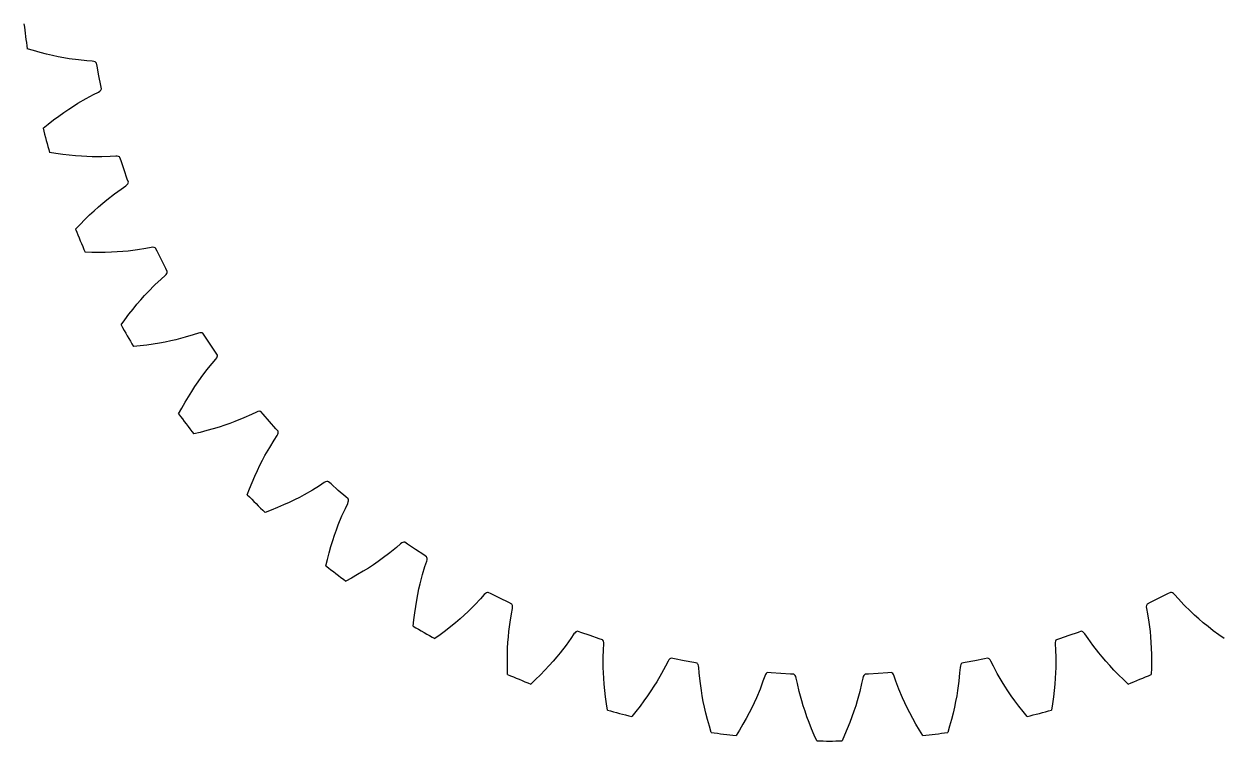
# Model space of a CAD drawing. Extents: x -37 to 73, y -37 to 37.
# Drawn here: x -37.3 to 18.2, y -37.5 to -4.3 of the extents above; entities that cross this region are included whole.
import ezdxf

# ---------------------------------------------------------------- set-up
doc = ezdxf.new("R2010")
doc.units = 0

msp = doc.modelspace()

# ---------------------------------------------------------------- linework, layer by layer
at = {"layer": 'layer1'}
for p, q in [((-36.813, -5.554), (-37.099, -5.469)), ((-36.507, -5.639), (-36.813, -5.554)), ((-36.213, -5.714), (-36.507, -5.639)), ((-35.931, -5.78), (-36.213, -5.714)), ((-35.665, -5.836), (-35.931, -5.78)), ((-35.41, -5.884), (-35.665, -5.836)), ((-35.169, -5.925), (-35.41, -5.884)), ((-34.729, -5.984), (-35.169, -5.925)), ((-34.348, -6.02), (-34.729, -5.984)), ((-34.091, -6.039), (-34.348, -6.02)), ((-34.02, -6.053), (-34.091, -6.039)), ((-33.966, -6.073), (-34.02, -6.053)), ((-33.927, -6.098), (-33.966, -6.073)), ((-33.904, -6.126), (-33.927, -6.098)), ((-33.873, -6.278), (-33.904, -6.126)), ((-33.788, -6.721), (-33.873, -6.278)), ((-33.697, -7.163), (-33.788, -6.721)), ((-33.667, -7.315), (-33.697, -7.163)), ((-34.759, -7.985), (-34.376, -7.762)), ((-34.376, -7.762), (-34.037, -7.583)), ((-34.037, -7.583), (-33.807, -7.467)), ((-33.807, -7.467), (-33.747, -7.426)), ((-33.747, -7.426), (-33.704, -7.387)), ((-33.704, -7.387), (-33.678, -7.35)), ((-33.678, -7.35), (-33.667, -7.315)), ((-35.408, -8.41), (-35.183, -8.256)), ((-35.183, -8.256), (-34.967, -8.115)), ((-34.967, -8.115), (-34.759, -7.985)), ((-36.136, -8.956), (-35.886, -8.76)), ((-35.886, -8.76), (-35.643, -8.579)), ((-35.643, -8.579), (-35.408, -8.41)), ((-36.368, -9.145), (-36.136, -8.956)), ((-35.773, -10.312), (-36.068, -10.264)), ((-35.458, -10.356), (-35.773, -10.312)), ((-35.157, -10.392), (-35.458, -10.356)), ((-34.87, -10.42), (-35.157, -10.392)), ((-34.598, -10.441), (-34.87, -10.42)), ((-34.339, -10.456), (-34.598, -10.441)), ((-34.094, -10.464), (-34.339, -10.456)), ((-33.651, -10.466), (-34.094, -10.464)), ((-33.268, -10.452), (-33.651, -10.466)), ((-33.011, -10.437), (-33.268, -10.452)), ((-32.939, -10.442), (-33.011, -10.437)), ((-32.882, -10.455), (-32.939, -10.442)), ((-32.84, -10.474), (-32.882, -10.455)), ((-32.814, -10.499), (-32.84, -10.474)), ((-32.764, -10.645), (-32.814, -10.499)), ((-32.622, -11.074), (-32.764, -10.645)), ((-32.474, -11.5), (-32.622, -11.074)), ((-32.424, -11.646), (-32.474, -11.5)), ((-32.43, -11.682), (-32.424, -11.646)), ((-33.419, -12.453), (-33.069, -12.182)), ((-33.069, -12.182), (-32.756, -11.96)), ((-32.756, -11.96), (-32.543, -11.815)), ((-32.543, -11.815), (-32.489, -11.768)), ((-32.489, -11.768), (-32.452, -11.723)), ((-32.452, -11.723), (-32.43, -11.682)), ((-33.804, -12.778), (-33.608, -12.609)), ((-33.608, -12.609), (-33.419, -12.453)), ((-34.435, -13.369), (-34.218, -13.158)), ((-34.218, -13.158), (-34.007, -12.96)), ((-34.007, -12.96), (-33.804, -12.778)), ((-34.863, -13.813), (-34.658, -13.596)), ((-34.658, -13.596), (-34.435, -13.369)), ((-34.121, -14.893), (-34.42, -14.884)), ((-33.803, -14.896), (-34.121, -14.893)), ((-33.5, -14.892), (-33.803, -14.896)), ((-33.211, -14.883), (-33.5, -14.892)), ((-32.939, -14.868), (-33.211, -14.883)), ((-32.681, -14.849), (-32.939, -14.868)), ((-32.437, -14.825), (-32.681, -14.849)), ((-31.997, -14.769), (-32.437, -14.825)), ((-31.619, -14.705), (-31.997, -14.769)), ((-31.366, -14.657), (-31.619, -14.705)), ((-31.294, -14.652), (-31.366, -14.657)), ((-31.236, -14.657), (-31.294, -14.652)), ((-31.192, -14.671), (-31.236, -14.657)), ((-31.163, -14.692), (-31.192, -14.671)), ((-31.094, -14.831), (-31.163, -14.692)), ((-30.897, -15.237), (-31.094, -14.831)), ((-30.695, -15.64), (-30.897, -15.237)), ((-30.914, -16.134), (-30.722, -15.962)), ((-30.722, -15.962), (-30.675, -15.908)), ((-30.627, -15.779), (-30.695, -15.64)), ((-30.675, -15.908), (-30.644, -15.859)), ((-30.644, -15.859), (-30.628, -15.816)), ((-30.628, -15.816), (-30.627, -15.779)), ((-31.508, -16.709), (-31.196, -16.394)), ((-31.196, -16.394), (-30.914, -16.134)), ((-32.025, -17.288), (-31.847, -17.081)), ((-31.847, -17.081), (-31.675, -16.888)), ((-31.675, -16.888), (-31.508, -16.709)), ((-32.587, -18.004), (-32.396, -17.75)), ((-32.396, -17.75), (-32.208, -17.512)), ((-32.208, -17.512), (-32.025, -17.288)), ((-32.762, -18.246), (-32.587, -18.004)), ((-29.796, -18.819), (-30.224, -18.932)), ((-29.429, -18.706), (-29.796, -18.819)), ((-29.185, -18.625), (-29.429, -18.706)), ((-29.114, -18.612), (-29.185, -18.625)), ((-29.056, -18.609), (-29.114, -18.612)), ((-29.011, -18.617), (-29.056, -18.609)), ((-28.978, -18.634), (-29.011, -18.617)), ((-28.892, -18.763), (-28.978, -18.634)), ((-28.644, -19.139), (-28.892, -18.763)), ((-31.885, -19.219), (-32.182, -19.25)), ((-31.57, -19.181), (-31.885, -19.219)), ((-31.27, -19.137), (-31.57, -19.181)), ((-30.984, -19.09), (-31.27, -19.137)), ((-30.716, -19.04), (-30.984, -19.09)), ((-30.463, -18.987), (-30.716, -19.04)), ((-30.224, -18.932), (-30.463, -18.987)), ((-28.391, -19.513), (-28.644, -19.139)), ((-28.544, -20.031), (-28.376, -19.836)), ((-28.305, -19.642), (-28.391, -19.513)), ((-28.376, -19.836), (-28.336, -19.776)), ((-28.336, -19.776), (-28.312, -19.723)), ((-28.312, -19.723), (-28.301, -19.678)), ((-28.301, -19.678), (-28.305, -19.642)), ((-29.057, -20.679), (-28.789, -20.326)), ((-28.789, -20.326), (-28.544, -20.031)), ((-29.345, -21.092), (-29.2, -20.878)), ((-29.2, -20.878), (-29.057, -20.679)), ((-29.802, -21.826), (-29.647, -21.566)), ((-29.647, -21.566), (-29.494, -21.32)), ((-29.494, -21.32), (-29.345, -21.092)), ((-30.1, -22.366), (-29.958, -22.103)), ((-29.958, -22.103), (-29.802, -21.826)), ((-27.494, -22.715), (-27.724, -22.801)), ((-27.084, -22.547), (-27.494, -22.715)), ((-26.736, -22.387), (-27.084, -22.547)), ((-26.504, -22.275), (-26.736, -22.387)), ((-26.436, -22.253), (-26.504, -22.275)), ((-26.378, -22.242), (-26.436, -22.253)), ((-26.332, -22.244), (-26.378, -22.242)), ((-26.298, -22.257), (-26.332, -22.244)), ((-26.196, -22.373), (-26.298, -22.257)), ((-25.901, -22.714), (-26.196, -22.373)), ((-25.601, -23.052), (-25.901, -22.714)), ((-29.104, -23.217), (-29.394, -23.286)), ((-28.796, -23.137), (-29.104, -23.217)), ((-28.504, -23.055), (-28.796, -23.137)), ((-28.228, -22.971), (-28.504, -23.055)), ((-27.968, -22.886), (-28.228, -22.971)), ((-27.724, -22.801), (-27.968, -22.886)), ((-25.499, -23.168), (-25.601, -23.052)), ((-25.544, -23.37), (-25.513, -23.305)), ((-25.513, -23.305), (-25.495, -23.249)), ((-25.491, -23.204), (-25.499, -23.168)), ((-25.495, -23.249), (-25.491, -23.204)), ((-25.889, -23.91), (-25.685, -23.585)), ((-25.685, -23.585), (-25.544, -23.37)), ((-26.225, -24.511), (-26.11, -24.294)), ((-26.11, -24.294), (-25.889, -23.91)), ((-26.459, -24.988), (-26.341, -24.742)), ((-26.341, -24.742), (-26.225, -24.511)), ((-26.698, -25.53), (-26.578, -25.251)), ((-26.578, -25.251), (-26.459, -24.988)), ((-23.305, -25.513), (-23.37, -25.544)), ((-23.249, -25.495), (-23.305, -25.513)), ((-23.204, -25.491), (-23.249, -25.495)), ((-23.168, -25.499), (-23.204, -25.491)), ((-23.052, -25.601), (-23.168, -25.499)), ((-26.923, -26.103), (-26.817, -25.824)), ((-26.817, -25.824), (-26.698, -25.53)), ((-23.91, -25.889), (-24.294, -26.11)), ((-23.585, -25.685), (-23.91, -25.889)), ((-23.37, -25.544), (-23.585, -25.685)), ((-22.714, -25.901), (-23.052, -25.601)), ((-22.373, -26.196), (-22.714, -25.901)), ((-25.251, -26.578), (-25.53, -26.698)), ((-24.988, -26.459), (-25.251, -26.578)), ((-24.742, -26.341), (-24.988, -26.459)), ((-24.511, -26.225), (-24.742, -26.341)), ((-24.294, -26.11), (-24.511, -26.225)), ((-22.387, -26.736), (-22.275, -26.504)), ((-22.257, -26.298), (-22.373, -26.196)), ((-22.275, -26.504), (-22.253, -26.436)), ((-22.244, -26.332), (-22.257, -26.298)), ((-22.253, -26.436), (-22.242, -26.378)), ((-22.242, -26.378), (-22.244, -26.332)), ((-25.824, -26.817), (-26.103, -26.923)), ((-25.53, -26.698), (-25.824, -26.817)), ((-22.715, -27.494), (-22.547, -27.084)), ((-22.547, -27.084), (-22.387, -26.736)), ((-22.886, -27.968), (-22.801, -27.724)), ((-22.801, -27.724), (-22.715, -27.494)), ((-23.055, -28.504), (-22.971, -28.228)), ((-22.971, -28.228), (-22.886, -27.968)), ((-19.678, -28.301), (-19.723, -28.312)), ((-19.642, -28.305), (-19.678, -28.301)), ((-23.217, -29.104), (-23.137, -28.796)), ((-23.137, -28.796), (-23.055, -28.504)), ((-20.326, -28.789), (-20.679, -29.057)), ((-20.031, -28.544), (-20.326, -28.789)), ((-19.836, -28.376), (-20.031, -28.544)), ((-19.776, -28.336), (-19.836, -28.376)), ((-19.723, -28.312), (-19.776, -28.336)), ((-19.513, -28.391), (-19.642, -28.305)), ((-19.139, -28.644), (-19.513, -28.391)), ((-18.763, -28.892), (-19.139, -28.644)), ((-23.286, -29.394), (-23.217, -29.104)), ((-21.092, -29.345), (-21.32, -29.494)), ((-20.878, -29.2), (-21.092, -29.345)), ((-20.679, -29.057), (-20.878, -29.2)), ((-18.634, -28.978), (-18.763, -28.892)), ((-18.706, -29.429), (-18.625, -29.185)), ((-18.617, -29.011), (-18.634, -28.978)), ((-18.625, -29.185), (-18.612, -29.114)), ((-18.609, -29.056), (-18.617, -29.011)), ((-18.612, -29.114), (-18.609, -29.056)), ((-22.103, -29.958), (-22.366, -30.1)), ((-21.826, -29.802), (-22.103, -29.958)), ((-21.566, -29.647), (-21.826, -29.802)), ((-21.32, -29.494), (-21.566, -29.647)), ((-18.932, -30.224), (-18.819, -29.796)), ((-18.819, -29.796), (-18.706, -29.429)), ((-19.04, -30.716), (-18.987, -30.463)), ((-18.987, -30.463), (-18.932, -30.224)), ((-19.137, -31.27), (-19.09, -30.984)), ((-19.09, -30.984), (-19.04, -30.716)), ((-16.134, -30.914), (-16.394, -31.196)), ((-15.962, -30.722), (-16.134, -30.914)), ((-15.908, -30.675), (-15.962, -30.722)), ((-15.859, -30.644), (-15.908, -30.675)), ((-15.816, -30.628), (-15.859, -30.644)), ((-15.779, -30.627), (-15.816, -30.628)), ((-15.64, -30.695), (-15.779, -30.627)), ((-15.237, -30.897), (-15.64, -30.695)), ((-14.831, -31.094), (-15.237, -30.897)), ((15.237, -30.897), (14.831, -31.094)), ((15.64, -30.695), (15.237, -30.897)), ((15.779, -30.627), (15.64, -30.695)), ((15.816, -30.628), (15.779, -30.627)), ((15.859, -30.644), (15.816, -30.628)), ((15.908, -30.675), (15.859, -30.644)), ((15.962, -30.722), (15.908, -30.675)), ((16.134, -30.914), (15.962, -30.722)), ((16.394, -31.196), (16.134, -30.914)), ((-19.219, -31.885), (-19.181, -31.57)), ((-19.181, -31.57), (-19.137, -31.27)), ((-16.709, -31.508), (-16.888, -31.675)), ((-16.394, -31.196), (-16.709, -31.508)), ((-14.692, -31.163), (-14.831, -31.094)), ((-14.769, -31.997), (-14.705, -31.619)), ((-14.705, -31.619), (-14.657, -31.366)), ((-14.671, -31.192), (-14.692, -31.163)), ((-14.657, -31.236), (-14.671, -31.192)), ((-14.652, -31.294), (-14.657, -31.236)), ((-14.657, -31.366), (-14.652, -31.294)), ((14.657, -31.236), (14.652, -31.294)), ((14.652, -31.294), (14.657, -31.366)), ((14.671, -31.192), (14.657, -31.236)), ((14.657, -31.366), (14.705, -31.619)), ((14.692, -31.163), (14.671, -31.192)), ((14.831, -31.094), (14.692, -31.163)), ((14.705, -31.619), (14.769, -31.997)), ((16.709, -31.508), (16.394, -31.196)), ((16.888, -31.675), (16.709, -31.508)), ((-19.25, -32.182), (-19.219, -31.885)), ((-17.288, -32.025), (-17.512, -32.208)), ((-17.081, -31.847), (-17.288, -32.025)), ((-16.888, -31.675), (-17.081, -31.847)), ((-14.825, -32.437), (-14.769, -31.997)), ((14.769, -31.997), (14.825, -32.437)), ((17.081, -31.847), (16.888, -31.675)), ((17.288, -32.025), (17.081, -31.847)), ((17.512, -32.208), (17.288, -32.025)), ((-18.004, -32.587), (-18.246, -32.762)), ((-17.75, -32.396), (-18.004, -32.587)), ((-17.512, -32.208), (-17.75, -32.396)), ((-14.868, -32.939), (-14.849, -32.681)), ((-14.849, -32.681), (-14.825, -32.437)), ((-11.815, -32.543), (-11.96, -32.756)), ((-11.768, -32.489), (-11.815, -32.543)), ((-11.723, -32.452), (-11.768, -32.489)), ((-11.682, -32.43), (-11.723, -32.452)), ((-11.646, -32.424), (-11.682, -32.43)), ((-11.5, -32.474), (-11.646, -32.424)), ((-11.074, -32.622), (-11.5, -32.474)), ((-10.645, -32.764), (-11.074, -32.622)), ((11.074, -32.622), (10.645, -32.764)), ((11.5, -32.474), (11.074, -32.622)), ((11.646, -32.424), (11.5, -32.474)), ((11.682, -32.43), (11.646, -32.424)), ((11.723, -32.452), (11.682, -32.43)), ((11.768, -32.489), (11.723, -32.452)), ((11.815, -32.543), (11.768, -32.489)), ((11.96, -32.756), (11.815, -32.543)), ((14.825, -32.437), (14.849, -32.681)), ((14.849, -32.681), (14.868, -32.939)), ((17.75, -32.396), (17.512, -32.208)), ((18.004, -32.587), (17.75, -32.396)), ((18.246, -32.762), (18.004, -32.587)), ((-14.892, -33.5), (-14.883, -33.211)), ((-14.883, -33.211), (-14.868, -32.939)), ((-12.182, -33.069), (-12.453, -33.419)), ((-11.96, -32.756), (-12.182, -33.069)), ((-10.499, -32.814), (-10.645, -32.764)), ((-10.474, -32.84), (-10.499, -32.814)), ((-10.455, -32.882), (-10.474, -32.84)), ((-10.466, -33.651), (-10.452, -33.268)), ((-10.442, -32.939), (-10.455, -32.882)), ((-10.452, -33.268), (-10.437, -33.011)), ((-10.437, -33.011), (-10.442, -32.939)), ((10.442, -32.939), (10.437, -33.011)), ((10.437, -33.011), (10.452, -33.268)), ((10.455, -32.882), (10.442, -32.939)), ((10.452, -33.268), (10.466, -33.651)), ((10.474, -32.84), (10.455, -32.882)), ((10.499, -32.814), (10.474, -32.84)), ((10.645, -32.764), (10.499, -32.814)), ((12.182, -33.069), (11.96, -32.756)), ((12.453, -33.419), (12.182, -33.069)), ((14.868, -32.939), (14.883, -33.211)), ((14.883, -33.211), (14.892, -33.5)), ((-14.896, -33.803), (-14.892, -33.5)), ((-14.893, -34.121), (-14.896, -33.803)), ((-12.778, -33.804), (-12.96, -34.007)), ((-12.609, -33.608), (-12.778, -33.804)), ((-12.453, -33.419), (-12.609, -33.608)), ((-10.464, -34.094), (-10.466, -33.651)), ((-7.467, -33.807), (-7.583, -34.037)), ((-7.426, -33.747), (-7.467, -33.807)), ((-7.387, -33.704), (-7.426, -33.747)), ((-7.35, -33.678), (-7.387, -33.704)), ((-7.315, -33.667), (-7.35, -33.678)), ((-7.163, -33.697), (-7.315, -33.667)), ((-6.721, -33.788), (-7.163, -33.697)), ((-6.278, -33.873), (-6.721, -33.788)), ((6.721, -33.788), (6.278, -33.873)), ((7.163, -33.697), (6.721, -33.788)), ((7.315, -33.667), (7.163, -33.697)), ((7.35, -33.678), (7.315, -33.667)), ((7.387, -33.704), (7.35, -33.678)), ((7.426, -33.747), (7.387, -33.704)), ((7.467, -33.807), (7.426, -33.747)), ((7.583, -34.037), (7.467, -33.807)), ((10.466, -33.651), (10.464, -34.094)), ((12.609, -33.608), (12.453, -33.419)), ((12.778, -33.804), (12.609, -33.608)), ((12.96, -34.007), (12.778, -33.804)), ((14.892, -33.5), (14.896, -33.803)), ((14.896, -33.803), (14.893, -34.121)), ((-14.884, -34.42), (-14.893, -34.121)), ((-13.158, -34.218), (-13.369, -34.435)), ((-12.96, -34.007), (-13.158, -34.218)), ((-10.456, -34.339), (-10.464, -34.094)), ((-10.441, -34.598), (-10.456, -34.339)), ((-7.762, -34.376), (-7.985, -34.759)), ((-7.583, -34.037), (-7.762, -34.376)), ((-6.126, -33.904), (-6.278, -33.873)), ((-6.098, -33.927), (-6.126, -33.904)), ((-6.073, -33.966), (-6.098, -33.927)), ((-6.053, -34.02), (-6.073, -33.966)), ((-6.039, -34.091), (-6.053, -34.02)), ((-6.02, -34.348), (-6.039, -34.091)), ((-5.984, -34.729), (-6.02, -34.348)), ((-2.925, -34.38), (-2.958, -34.428)), ((-2.891, -34.349), (-2.925, -34.38)), ((-2.857, -34.334), (-2.891, -34.349)), ((-2.703, -34.344), (-2.857, -34.334)), ((-2.253, -34.376), (-2.703, -34.344)), ((-1.803, -34.403), (-2.253, -34.376)), ((-1.648, -34.413), (-1.803, -34.403)), ((1.803, -34.403), (1.648, -34.413)), ((2.253, -34.376), (1.803, -34.403)), ((2.703, -34.344), (2.253, -34.376)), ((2.857, -34.334), (2.703, -34.344)), ((2.891, -34.349), (2.857, -34.334)), ((2.925, -34.38), (2.891, -34.349)), ((2.958, -34.428), (2.925, -34.38)), ((6.02, -34.348), (5.984, -34.729)), ((6.039, -34.091), (6.02, -34.348)), ((6.053, -34.02), (6.039, -34.091)), ((6.073, -33.966), (6.053, -34.02)), ((6.098, -33.927), (6.073, -33.966)), ((6.126, -33.904), (6.098, -33.927)), ((6.278, -33.873), (6.126, -33.904)), ((7.762, -34.376), (7.583, -34.037)), ((7.985, -34.759), (7.762, -34.376)), ((10.456, -34.339), (10.441, -34.598)), ((10.464, -34.094), (10.456, -34.339)), ((13.158, -34.218), (12.96, -34.007)), ((13.369, -34.435), (13.158, -34.218)), ((14.893, -34.121), (14.884, -34.42)), ((-13.596, -34.658), (-13.813, -34.863)), ((-13.369, -34.435), (-13.596, -34.658)), ((-10.42, -34.87), (-10.441, -34.598)), ((-10.392, -35.157), (-10.42, -34.87)), ((-7.985, -34.759), (-8.115, -34.967)), ((-5.925, -35.169), (-5.984, -34.729)), ((-3.075, -34.735), (-3.208, -35.095)), ((-2.99, -34.492), (-3.075, -34.735)), ((-2.958, -34.428), (-2.99, -34.492)), ((-1.617, -34.432), (-1.648, -34.413)), ((-1.588, -34.468), (-1.617, -34.432)), ((-1.561, -34.519), (-1.588, -34.468)), ((-1.538, -34.587), (-1.561, -34.519)), ((-1.485, -34.84), (-1.538, -34.587)), ((-1.4, -35.213), (-1.485, -34.84)), ((1.485, -34.84), (1.4, -35.213)), ((1.538, -34.587), (1.485, -34.84)), ((1.561, -34.519), (1.538, -34.587)), ((1.588, -34.468), (1.561, -34.519)), ((1.617, -34.432), (1.588, -34.468)), ((1.648, -34.413), (1.617, -34.432)), ((2.99, -34.492), (2.958, -34.428)), ((3.075, -34.735), (2.99, -34.492)), ((3.208, -35.095), (3.075, -34.735)), ((5.984, -34.729), (5.925, -35.169)), ((8.115, -34.967), (7.985, -34.759)), ((10.42, -34.87), (10.392, -35.157)), ((10.441, -34.598), (10.42, -34.87)), ((13.596, -34.658), (13.369, -34.435)), ((13.813, -34.863), (13.596, -34.658)), ((-10.356, -35.458), (-10.392, -35.157)), ((-10.312, -35.773), (-10.356, -35.458)), ((-8.41, -35.408), (-8.579, -35.643)), ((-8.256, -35.183), (-8.41, -35.408)), ((-8.115, -34.967), (-8.256, -35.183)), ((-5.884, -35.41), (-5.925, -35.169)), ((-5.836, -35.665), (-5.884, -35.41)), ((-3.379, -35.504), (-3.481, -35.727)), ((-3.208, -35.095), (-3.379, -35.504)), ((-1.284, -35.641), (-1.4, -35.213)), ((1.4, -35.213), (1.284, -35.641)), ((3.379, -35.504), (3.208, -35.095)), ((3.481, -35.727), (3.379, -35.504)), ((5.884, -35.41), (5.836, -35.665)), ((5.925, -35.169), (5.884, -35.41)), ((8.256, -35.183), (8.115, -34.967)), ((8.41, -35.408), (8.256, -35.183)), ((8.579, -35.643), (8.41, -35.408)), ((10.356, -35.458), (10.312, -35.773)), ((10.392, -35.157), (10.356, -35.458)), ((-10.264, -36.068), (-10.312, -35.773)), ((-8.76, -35.886), (-8.956, -36.136)), ((-8.579, -35.643), (-8.76, -35.886)), ((-5.78, -35.931), (-5.836, -35.665)), ((-5.714, -36.213), (-5.78, -35.931)), ((-3.593, -35.96), (-3.717, -36.203)), ((-3.481, -35.727), (-3.593, -35.96)), ((-1.212, -35.875), (-1.284, -35.641)), ((-1.131, -36.121), (-1.212, -35.875)), ((1.212, -35.875), (1.131, -36.121)), ((1.284, -35.641), (1.212, -35.875)), ((3.593, -35.96), (3.481, -35.727)), ((3.717, -36.203), (3.593, -35.96)), ((5.78, -35.931), (5.714, -36.213)), ((5.836, -35.665), (5.78, -35.931)), ((8.76, -35.886), (8.579, -35.643)), ((8.956, -36.136), (8.76, -35.886)), ((10.312, -35.773), (10.264, -36.068)), ((-8.956, -36.136), (-9.145, -36.368)), ((-5.639, -36.507), (-5.714, -36.213)), ((-5.554, -36.813), (-5.639, -36.507)), ((-3.853, -36.458), (-4.001, -36.722)), ((-3.717, -36.203), (-3.853, -36.458)), ((-1.04, -36.378), (-1.131, -36.121)), ((-0.939, -36.649), (-1.04, -36.378)), ((1.04, -36.378), (0.939, -36.649)), ((1.131, -36.121), (1.04, -36.378)), ((3.853, -36.458), (3.717, -36.203)), ((4.001, -36.722), (3.853, -36.458)), ((5.639, -36.507), (5.554, -36.813)), ((5.714, -36.213), (5.639, -36.507)), ((9.145, -36.368), (8.956, -36.136)), ((-5.469, -37.099), (-5.554, -36.813)), ((-4.163, -36.996), (-4.319, -37.25)), ((-4.001, -36.722), (-4.163, -36.996)), ((-0.826, -36.93), (-0.939, -36.649)), ((-0.702, -37.223), (-0.826, -36.93)), ((0.826, -36.93), (0.702, -37.223)), ((0.939, -36.649), (0.826, -36.93)), ((4.163, -36.996), (4.001, -36.722)), ((4.319, -37.25), (4.163, -36.996)), ((5.554, -36.813), (5.469, -37.099)), ((-0.58, -37.496), (-0.702, -37.223)), ((0.702, -37.223), (0.58, -37.496))]:
    msp.add_line(p, q, dxfattribs=at)
for start, end in [(186.6144, 188.3856), (194.1144, 195.8856), (201.6144, 203.3856), (209.1144, 210.8856), (216.6144, 218.3856), (224.1144, 225.8856), (231.6144, 233.3856), (239.1144, 240.8856), (246.6144, 248.3856), (291.6144, 293.3856), (254.1144, 255.8856), (284.1144, 285.8856), (261.6144, 263.3856), (276.6144, 278.3856), (269.1144, 270.8856)]:
    msp.add_arc((0, 0), 37.5, start, end, dxfattribs=at)
at = {"layer": 'layer3'}
for p, q in [((-36.813, -5.554), (-37.099, -5.469)), ((-36.507, -5.639), (-36.813, -5.554)), ((-36.213, -5.714), (-36.507, -5.639)), ((-35.931, -5.78), (-36.213, -5.714)), ((-35.665, -5.836), (-35.931, -5.78)), ((-35.41, -5.884), (-35.665, -5.836)), ((-35.169, -5.925), (-35.41, -5.884)), ((-34.729, -5.984), (-35.169, -5.925)), ((-34.348, -6.02), (-34.729, -5.984)), ((-34.091, -6.039), (-34.348, -6.02)), ((-34.02, -6.053), (-34.091, -6.039)), ((-33.966, -6.073), (-34.02, -6.053)), ((-33.927, -6.098), (-33.966, -6.073)), ((-33.904, -6.126), (-33.927, -6.098)), ((-33.873, -6.278), (-33.904, -6.126)), ((-33.788, -6.721), (-33.873, -6.278)), ((-33.697, -7.163), (-33.788, -6.721)), ((-33.667, -7.315), (-33.697, -7.163)), ((-34.759, -7.985), (-34.376, -7.762)), ((-34.376, -7.762), (-34.037, -7.583)), ((-34.037, -7.583), (-33.807, -7.467)), ((-33.807, -7.467), (-33.747, -7.426)), ((-33.747, -7.426), (-33.704, -7.387)), ((-33.704, -7.387), (-33.678, -7.35)), ((-33.678, -7.35), (-33.667, -7.315)), ((-35.408, -8.41), (-35.183, -8.256)), ((-35.183, -8.256), (-34.967, -8.115)), ((-34.967, -8.115), (-34.759, -7.985)), ((-36.136, -8.956), (-35.886, -8.76)), ((-35.886, -8.76), (-35.643, -8.579)), ((-35.643, -8.579), (-35.408, -8.41)), ((-36.368, -9.145), (-36.136, -8.956)), ((-35.773, -10.312), (-36.068, -10.264)), ((-35.458, -10.356), (-35.773, -10.312)), ((-35.157, -10.392), (-35.458, -10.356)), ((-34.87, -10.42), (-35.157, -10.392)), ((-34.598, -10.441), (-34.87, -10.42)), ((-34.339, -10.456), (-34.598, -10.441)), ((-34.094, -10.464), (-34.339, -10.456)), ((-33.651, -10.466), (-34.094, -10.464)), ((-33.268, -10.452), (-33.651, -10.466)), ((-33.011, -10.437), (-33.268, -10.452)), ((-32.939, -10.442), (-33.011, -10.437)), ((-32.882, -10.455), (-32.939, -10.442)), ((-32.84, -10.474), (-32.882, -10.455)), ((-32.814, -10.499), (-32.84, -10.474)), ((-32.764, -10.645), (-32.814, -10.499)), ((-32.622, -11.074), (-32.764, -10.645)), ((-32.474, -11.5), (-32.622, -11.074)), ((-32.424, -11.646), (-32.474, -11.5)), ((-32.43, -11.682), (-32.424, -11.646)), ((-33.419, -12.453), (-33.069, -12.182)), ((-33.069, -12.182), (-32.756, -11.96)), ((-32.756, -11.96), (-32.543, -11.815)), ((-32.543, -11.815), (-32.489, -11.768)), ((-32.489, -11.768), (-32.452, -11.723)), ((-32.452, -11.723), (-32.43, -11.682)), ((-33.804, -12.778), (-33.608, -12.609)), ((-33.608, -12.609), (-33.419, -12.453)), ((-34.435, -13.369), (-34.218, -13.158)), ((-34.218, -13.158), (-34.007, -12.96)), ((-34.007, -12.96), (-33.804, -12.778)), ((-34.863, -13.813), (-34.658, -13.596)), ((-34.658, -13.596), (-34.435, -13.369)), ((-34.121, -14.893), (-34.42, -14.884)), ((-33.803, -14.896), (-34.121, -14.893)), ((-33.5, -14.892), (-33.803, -14.896)), ((-33.211, -14.883), (-33.5, -14.892)), ((-32.939, -14.868), (-33.211, -14.883)), ((-32.681, -14.849), (-32.939, -14.868)), ((-32.437, -14.825), (-32.681, -14.849)), ((-31.997, -14.769), (-32.437, -14.825)), ((-31.619, -14.705), (-31.997, -14.769)), ((-31.366, -14.657), (-31.619, -14.705)), ((-31.294, -14.652), (-31.366, -14.657)), ((-31.236, -14.657), (-31.294, -14.652)), ((-31.192, -14.671), (-31.236, -14.657)), ((-31.163, -14.692), (-31.192, -14.671)), ((-31.094, -14.831), (-31.163, -14.692)), ((-30.897, -15.237), (-31.094, -14.831)), ((-30.695, -15.64), (-30.897, -15.237)), ((-30.914, -16.134), (-30.722, -15.962)), ((-30.722, -15.962), (-30.675, -15.908)), ((-30.627, -15.779), (-30.695, -15.64)), ((-30.675, -15.908), (-30.644, -15.859)), ((-30.644, -15.859), (-30.628, -15.816)), ((-30.628, -15.816), (-30.627, -15.779)), ((-31.508, -16.709), (-31.196, -16.394)), ((-31.196, -16.394), (-30.914, -16.134)), ((-32.025, -17.288), (-31.847, -17.081)), ((-31.847, -17.081), (-31.675, -16.888)), ((-31.675, -16.888), (-31.508, -16.709)), ((-32.587, -18.004), (-32.396, -17.75)), ((-32.396, -17.75), (-32.208, -17.512)), ((-32.208, -17.512), (-32.025, -17.288)), ((-32.762, -18.246), (-32.587, -18.004)), ((-29.796, -18.819), (-30.224, -18.932)), ((-29.429, -18.706), (-29.796, -18.819)), ((-29.185, -18.625), (-29.429, -18.706)), ((-29.114, -18.612), (-29.185, -18.625)), ((-29.056, -18.609), (-29.114, -18.612)), ((-29.011, -18.617), (-29.056, -18.609)), ((-28.978, -18.634), (-29.011, -18.617)), ((-28.892, -18.763), (-28.978, -18.634)), ((-28.644, -19.139), (-28.892, -18.763)), ((-31.885, -19.219), (-32.182, -19.25)), ((-31.57, -19.181), (-31.885, -19.219)), ((-31.27, -19.137), (-31.57, -19.181)), ((-30.984, -19.09), (-31.27, -19.137)), ((-30.716, -19.04), (-30.984, -19.09)), ((-30.463, -18.987), (-30.716, -19.04)), ((-30.224, -18.932), (-30.463, -18.987)), ((-28.391, -19.513), (-28.644, -19.139)), ((-28.544, -20.031), (-28.376, -19.836)), ((-28.305, -19.642), (-28.391, -19.513)), ((-28.376, -19.836), (-28.336, -19.776)), ((-28.336, -19.776), (-28.312, -19.723)), ((-28.312, -19.723), (-28.301, -19.678)), ((-28.301, -19.678), (-28.305, -19.642)), ((-29.057, -20.679), (-28.789, -20.326)), ((-28.789, -20.326), (-28.544, -20.031)), ((-29.345, -21.092), (-29.2, -20.878)), ((-29.2, -20.878), (-29.057, -20.679)), ((-29.802, -21.826), (-29.647, -21.566)), ((-29.647, -21.566), (-29.494, -21.32)), ((-29.494, -21.32), (-29.345, -21.092)), ((-30.1, -22.366), (-29.958, -22.103)), ((-29.958, -22.103), (-29.802, -21.826)), ((-27.494, -22.715), (-27.724, -22.801)), ((-27.084, -22.547), (-27.494, -22.715)), ((-26.736, -22.387), (-27.084, -22.547)), ((-26.504, -22.275), (-26.736, -22.387)), ((-26.436, -22.253), (-26.504, -22.275)), ((-26.378, -22.242), (-26.436, -22.253)), ((-26.332, -22.244), (-26.378, -22.242)), ((-26.298, -22.257), (-26.332, -22.244)), ((-26.196, -22.373), (-26.298, -22.257)), ((-25.901, -22.714), (-26.196, -22.373)), ((-25.601, -23.052), (-25.901, -22.714)), ((-29.104, -23.217), (-29.394, -23.286)), ((-28.796, -23.137), (-29.104, -23.217)), ((-28.504, -23.055), (-28.796, -23.137)), ((-28.228, -22.971), (-28.504, -23.055)), ((-27.968, -22.886), (-28.228, -22.971)), ((-27.724, -22.801), (-27.968, -22.886)), ((-25.499, -23.168), (-25.601, -23.052)), ((-25.544, -23.37), (-25.513, -23.305)), ((-25.513, -23.305), (-25.495, -23.249)), ((-25.491, -23.204), (-25.499, -23.168)), ((-25.495, -23.249), (-25.491, -23.204)), ((-25.889, -23.91), (-25.685, -23.585)), ((-25.685, -23.585), (-25.544, -23.37)), ((-26.225, -24.511), (-26.11, -24.294)), ((-26.11, -24.294), (-25.889, -23.91)), ((-26.459, -24.988), (-26.341, -24.742)), ((-26.341, -24.742), (-26.225, -24.511)), ((-26.698, -25.53), (-26.578, -25.251)), ((-26.578, -25.251), (-26.459, -24.988)), ((-23.305, -25.513), (-23.37, -25.544)), ((-23.249, -25.495), (-23.305, -25.513)), ((-23.204, -25.491), (-23.249, -25.495)), ((-23.168, -25.499), (-23.204, -25.491)), ((-23.052, -25.601), (-23.168, -25.499)), ((-26.923, -26.103), (-26.817, -25.824)), ((-26.817, -25.824), (-26.698, -25.53)), ((-23.91, -25.889), (-24.294, -26.11)), ((-23.585, -25.685), (-23.91, -25.889)), ((-23.37, -25.544), (-23.585, -25.685)), ((-22.714, -25.901), (-23.052, -25.601)), ((-22.373, -26.196), (-22.714, -25.901)), ((-25.251, -26.578), (-25.53, -26.698)), ((-24.988, -26.459), (-25.251, -26.578)), ((-24.742, -26.341), (-24.988, -26.459)), ((-24.511, -26.225), (-24.742, -26.341)), ((-24.294, -26.11), (-24.511, -26.225)), ((-22.387, -26.736), (-22.275, -26.504)), ((-22.257, -26.298), (-22.373, -26.196)), ((-22.275, -26.504), (-22.253, -26.436)), ((-22.244, -26.332), (-22.257, -26.298)), ((-22.253, -26.436), (-22.242, -26.378)), ((-22.242, -26.378), (-22.244, -26.332)), ((-25.824, -26.817), (-26.103, -26.923)), ((-25.53, -26.698), (-25.824, -26.817)), ((-22.715, -27.494), (-22.547, -27.084)), ((-22.547, -27.084), (-22.387, -26.736)), ((-22.886, -27.968), (-22.801, -27.724)), ((-22.801, -27.724), (-22.715, -27.494)), ((-23.055, -28.504), (-22.971, -28.228)), ((-22.971, -28.228), (-22.886, -27.968)), ((-19.678, -28.301), (-19.723, -28.312)), ((-19.642, -28.305), (-19.678, -28.301)), ((-23.217, -29.104), (-23.137, -28.796)), ((-23.137, -28.796), (-23.055, -28.504)), ((-20.326, -28.789), (-20.679, -29.057)), ((-20.031, -28.544), (-20.326, -28.789)), ((-19.836, -28.376), (-20.031, -28.544)), ((-19.776, -28.336), (-19.836, -28.376)), ((-19.723, -28.312), (-19.776, -28.336)), ((-19.513, -28.391), (-19.642, -28.305)), ((-19.139, -28.644), (-19.513, -28.391)), ((-18.763, -28.892), (-19.139, -28.644)), ((-23.286, -29.394), (-23.217, -29.104)), ((-21.092, -29.345), (-21.32, -29.494)), ((-20.878, -29.2), (-21.092, -29.345)), ((-20.679, -29.057), (-20.878, -29.2)), ((-18.634, -28.978), (-18.763, -28.892)), ((-18.706, -29.429), (-18.625, -29.185)), ((-18.617, -29.011), (-18.634, -28.978)), ((-18.625, -29.185), (-18.612, -29.114)), ((-18.609, -29.056), (-18.617, -29.011)), ((-18.612, -29.114), (-18.609, -29.056)), ((-22.103, -29.958), (-22.366, -30.1)), ((-21.826, -29.802), (-22.103, -29.958)), ((-21.566, -29.647), (-21.826, -29.802)), ((-21.32, -29.494), (-21.566, -29.647)), ((-18.932, -30.224), (-18.819, -29.796)), ((-18.819, -29.796), (-18.706, -29.429)), ((-19.04, -30.716), (-18.987, -30.463)), ((-18.987, -30.463), (-18.932, -30.224)), ((-19.137, -31.27), (-19.09, -30.984)), ((-19.09, -30.984), (-19.04, -30.716)), ((-16.134, -30.914), (-16.394, -31.196)), ((-15.962, -30.722), (-16.134, -30.914)), ((-15.908, -30.675), (-15.962, -30.722)), ((-15.859, -30.644), (-15.908, -30.675)), ((-15.816, -30.628), (-15.859, -30.644)), ((-15.779, -30.627), (-15.816, -30.628)), ((-15.64, -30.695), (-15.779, -30.627)), ((-15.237, -30.897), (-15.64, -30.695)), ((-14.831, -31.094), (-15.237, -30.897)), ((15.237, -30.897), (14.831, -31.094)), ((15.64, -30.695), (15.237, -30.897)), ((15.779, -30.627), (15.64, -30.695)), ((15.816, -30.628), (15.779, -30.627)), ((15.859, -30.644), (15.816, -30.628)), ((15.908, -30.675), (15.859, -30.644)), ((15.962, -30.722), (15.908, -30.675)), ((16.134, -30.914), (15.962, -30.722)), ((16.394, -31.196), (16.134, -30.914)), ((-19.219, -31.885), (-19.181, -31.57)), ((-19.181, -31.57), (-19.137, -31.27)), ((-16.709, -31.508), (-16.888, -31.675)), ((-16.394, -31.196), (-16.709, -31.508)), ((-14.692, -31.163), (-14.831, -31.094)), ((-14.769, -31.997), (-14.705, -31.619)), ((-14.705, -31.619), (-14.657, -31.366)), ((-14.671, -31.192), (-14.692, -31.163)), ((-14.657, -31.236), (-14.671, -31.192)), ((-14.652, -31.294), (-14.657, -31.236)), ((-14.657, -31.366), (-14.652, -31.294)), ((14.657, -31.236), (14.652, -31.294)), ((14.652, -31.294), (14.657, -31.366)), ((14.671, -31.192), (14.657, -31.236)), ((14.657, -31.366), (14.705, -31.619)), ((14.692, -31.163), (14.671, -31.192)), ((14.831, -31.094), (14.692, -31.163)), ((14.705, -31.619), (14.769, -31.997)), ((16.709, -31.508), (16.394, -31.196)), ((16.888, -31.675), (16.709, -31.508)), ((-19.25, -32.182), (-19.219, -31.885)), ((-17.288, -32.025), (-17.512, -32.208)), ((-17.081, -31.847), (-17.288, -32.025)), ((-16.888, -31.675), (-17.081, -31.847)), ((-14.825, -32.437), (-14.769, -31.997)), ((14.769, -31.997), (14.825, -32.437)), ((17.081, -31.847), (16.888, -31.675)), ((17.288, -32.025), (17.081, -31.847)), ((17.512, -32.208), (17.288, -32.025)), ((-18.004, -32.587), (-18.246, -32.762)), ((-17.75, -32.396), (-18.004, -32.587)), ((-17.512, -32.208), (-17.75, -32.396)), ((-14.868, -32.939), (-14.849, -32.681)), ((-14.849, -32.681), (-14.825, -32.437)), ((-11.815, -32.543), (-11.96, -32.756)), ((-11.768, -32.489), (-11.815, -32.543)), ((-11.723, -32.452), (-11.768, -32.489)), ((-11.682, -32.43), (-11.723, -32.452)), ((-11.646, -32.424), (-11.682, -32.43)), ((-11.5, -32.474), (-11.646, -32.424)), ((-11.074, -32.622), (-11.5, -32.474)), ((-10.645, -32.764), (-11.074, -32.622)), ((11.074, -32.622), (10.645, -32.764)), ((11.5, -32.474), (11.074, -32.622)), ((11.646, -32.424), (11.5, -32.474)), ((11.682, -32.43), (11.646, -32.424)), ((11.723, -32.452), (11.682, -32.43)), ((11.768, -32.489), (11.723, -32.452)), ((11.815, -32.543), (11.768, -32.489)), ((11.96, -32.756), (11.815, -32.543)), ((14.825, -32.437), (14.849, -32.681)), ((14.849, -32.681), (14.868, -32.939)), ((17.75, -32.396), (17.512, -32.208)), ((18.004, -32.587), (17.75, -32.396)), ((18.246, -32.762), (18.004, -32.587)), ((-14.892, -33.5), (-14.883, -33.211)), ((-14.883, -33.211), (-14.868, -32.939)), ((-12.182, -33.069), (-12.453, -33.419)), ((-11.96, -32.756), (-12.182, -33.069)), ((-10.499, -32.814), (-10.645, -32.764)), ((-10.474, -32.84), (-10.499, -32.814)), ((-10.455, -32.882), (-10.474, -32.84)), ((-10.466, -33.651), (-10.452, -33.268)), ((-10.442, -32.939), (-10.455, -32.882)), ((-10.452, -33.268), (-10.437, -33.011)), ((-10.437, -33.011), (-10.442, -32.939)), ((10.442, -32.939), (10.437, -33.011)), ((10.437, -33.011), (10.452, -33.268)), ((10.455, -32.882), (10.442, -32.939)), ((10.452, -33.268), (10.466, -33.651)), ((10.474, -32.84), (10.455, -32.882)), ((10.499, -32.814), (10.474, -32.84)), ((10.645, -32.764), (10.499, -32.814)), ((12.182, -33.069), (11.96, -32.756)), ((12.453, -33.419), (12.182, -33.069)), ((14.868, -32.939), (14.883, -33.211)), ((14.883, -33.211), (14.892, -33.5)), ((-14.896, -33.803), (-14.892, -33.5)), ((-14.893, -34.121), (-14.896, -33.803)), ((-12.778, -33.804), (-12.96, -34.007)), ((-12.609, -33.608), (-12.778, -33.804)), ((-12.453, -33.419), (-12.609, -33.608)), ((-10.464, -34.094), (-10.466, -33.651)), ((-7.467, -33.807), (-7.583, -34.037)), ((-7.426, -33.747), (-7.467, -33.807)), ((-7.387, -33.704), (-7.426, -33.747)), ((-7.35, -33.678), (-7.387, -33.704)), ((-7.315, -33.667), (-7.35, -33.678)), ((-7.163, -33.697), (-7.315, -33.667)), ((-6.721, -33.788), (-7.163, -33.697)), ((-6.278, -33.873), (-6.721, -33.788)), ((6.721, -33.788), (6.278, -33.873)), ((7.163, -33.697), (6.721, -33.788)), ((7.315, -33.667), (7.163, -33.697)), ((7.35, -33.678), (7.315, -33.667)), ((7.387, -33.704), (7.35, -33.678)), ((7.426, -33.747), (7.387, -33.704)), ((7.467, -33.807), (7.426, -33.747)), ((7.583, -34.037), (7.467, -33.807)), ((10.466, -33.651), (10.464, -34.094)), ((12.609, -33.608), (12.453, -33.419)), ((12.778, -33.804), (12.609, -33.608)), ((12.96, -34.007), (12.778, -33.804)), ((14.892, -33.5), (14.896, -33.803)), ((14.896, -33.803), (14.893, -34.121)), ((-14.884, -34.42), (-14.893, -34.121)), ((-13.158, -34.218), (-13.369, -34.435)), ((-12.96, -34.007), (-13.158, -34.218)), ((-10.456, -34.339), (-10.464, -34.094)), ((-10.441, -34.598), (-10.456, -34.339)), ((-7.762, -34.376), (-7.985, -34.759)), ((-7.583, -34.037), (-7.762, -34.376)), ((-6.126, -33.904), (-6.278, -33.873)), ((-6.098, -33.927), (-6.126, -33.904)), ((-6.073, -33.966), (-6.098, -33.927)), ((-6.053, -34.02), (-6.073, -33.966)), ((-6.039, -34.091), (-6.053, -34.02)), ((-6.02, -34.348), (-6.039, -34.091)), ((-5.984, -34.729), (-6.02, -34.348)), ((-2.925, -34.38), (-2.958, -34.428)), ((-2.891, -34.349), (-2.925, -34.38)), ((-2.857, -34.334), (-2.891, -34.349)), ((-2.703, -34.344), (-2.857, -34.334)), ((-2.253, -34.376), (-2.703, -34.344)), ((-1.803, -34.403), (-2.253, -34.376)), ((-1.648, -34.413), (-1.803, -34.403)), ((1.803, -34.403), (1.648, -34.413)), ((2.253, -34.376), (1.803, -34.403)), ((2.703, -34.344), (2.253, -34.376)), ((2.857, -34.334), (2.703, -34.344)), ((2.891, -34.349), (2.857, -34.334)), ((2.925, -34.38), (2.891, -34.349)), ((2.958, -34.428), (2.925, -34.38)), ((6.02, -34.348), (5.984, -34.729)), ((6.039, -34.091), (6.02, -34.348)), ((6.053, -34.02), (6.039, -34.091)), ((6.073, -33.966), (6.053, -34.02)), ((6.098, -33.927), (6.073, -33.966)), ((6.126, -33.904), (6.098, -33.927)), ((6.278, -33.873), (6.126, -33.904)), ((7.762, -34.376), (7.583, -34.037)), ((7.985, -34.759), (7.762, -34.376)), ((10.456, -34.339), (10.441, -34.598)), ((10.464, -34.094), (10.456, -34.339)), ((13.158, -34.218), (12.96, -34.007)), ((13.369, -34.435), (13.158, -34.218)), ((14.893, -34.121), (14.884, -34.42)), ((-13.596, -34.658), (-13.813, -34.863)), ((-13.369, -34.435), (-13.596, -34.658)), ((-10.42, -34.87), (-10.441, -34.598)), ((-10.392, -35.157), (-10.42, -34.87)), ((-7.985, -34.759), (-8.115, -34.967)), ((-5.925, -35.169), (-5.984, -34.729)), ((-3.075, -34.735), (-3.208, -35.095)), ((-2.99, -34.492), (-3.075, -34.735)), ((-2.958, -34.428), (-2.99, -34.492)), ((-1.617, -34.432), (-1.648, -34.413)), ((-1.588, -34.468), (-1.617, -34.432)), ((-1.561, -34.519), (-1.588, -34.468)), ((-1.538, -34.587), (-1.561, -34.519)), ((-1.485, -34.84), (-1.538, -34.587)), ((-1.4, -35.213), (-1.485, -34.84)), ((1.485, -34.84), (1.4, -35.213)), ((1.538, -34.587), (1.485, -34.84)), ((1.561, -34.519), (1.538, -34.587)), ((1.588, -34.468), (1.561, -34.519)), ((1.617, -34.432), (1.588, -34.468)), ((1.648, -34.413), (1.617, -34.432)), ((2.99, -34.492), (2.958, -34.428)), ((3.075, -34.735), (2.99, -34.492)), ((3.208, -35.095), (3.075, -34.735)), ((5.984, -34.729), (5.925, -35.169)), ((8.115, -34.967), (7.985, -34.759)), ((10.42, -34.87), (10.392, -35.157)), ((10.441, -34.598), (10.42, -34.87)), ((13.596, -34.658), (13.369, -34.435)), ((13.813, -34.863), (13.596, -34.658)), ((-10.356, -35.458), (-10.392, -35.157)), ((-10.312, -35.773), (-10.356, -35.458)), ((-8.41, -35.408), (-8.579, -35.643)), ((-8.256, -35.183), (-8.41, -35.408)), ((-8.115, -34.967), (-8.256, -35.183)), ((-5.884, -35.41), (-5.925, -35.169)), ((-5.836, -35.665), (-5.884, -35.41)), ((-3.379, -35.504), (-3.481, -35.727)), ((-3.208, -35.095), (-3.379, -35.504)), ((-1.284, -35.641), (-1.4, -35.213)), ((1.4, -35.213), (1.284, -35.641)), ((3.379, -35.504), (3.208, -35.095)), ((3.481, -35.727), (3.379, -35.504)), ((5.884, -35.41), (5.836, -35.665)), ((5.925, -35.169), (5.884, -35.41)), ((8.256, -35.183), (8.115, -34.967)), ((8.41, -35.408), (8.256, -35.183)), ((8.579, -35.643), (8.41, -35.408)), ((10.356, -35.458), (10.312, -35.773)), ((10.392, -35.157), (10.356, -35.458)), ((-10.264, -36.068), (-10.312, -35.773)), ((-8.76, -35.886), (-8.956, -36.136)), ((-8.579, -35.643), (-8.76, -35.886)), ((-5.78, -35.931), (-5.836, -35.665)), ((-5.714, -36.213), (-5.78, -35.931)), ((-3.593, -35.96), (-3.717, -36.203)), ((-3.481, -35.727), (-3.593, -35.96)), ((-1.212, -35.875), (-1.284, -35.641)), ((-1.131, -36.121), (-1.212, -35.875)), ((1.212, -35.875), (1.131, -36.121)), ((1.284, -35.641), (1.212, -35.875)), ((3.593, -35.96), (3.481, -35.727)), ((3.717, -36.203), (3.593, -35.96)), ((5.78, -35.931), (5.714, -36.213)), ((5.836, -35.665), (5.78, -35.931)), ((8.76, -35.886), (8.579, -35.643)), ((8.956, -36.136), (8.76, -35.886)), ((10.312, -35.773), (10.264, -36.068)), ((-8.956, -36.136), (-9.145, -36.368)), ((-5.639, -36.507), (-5.714, -36.213)), ((-5.554, -36.813), (-5.639, -36.507)), ((-3.853, -36.458), (-4.001, -36.722)), ((-3.717, -36.203), (-3.853, -36.458)), ((-1.04, -36.378), (-1.131, -36.121)), ((-0.939, -36.649), (-1.04, -36.378)), ((1.04, -36.378), (0.939, -36.649)), ((1.131, -36.121), (1.04, -36.378)), ((3.853, -36.458), (3.717, -36.203)), ((4.001, -36.722), (3.853, -36.458)), ((5.639, -36.507), (5.554, -36.813)), ((5.714, -36.213), (5.639, -36.507)), ((9.145, -36.368), (8.956, -36.136)), ((-5.469, -37.099), (-5.554, -36.813)), ((-4.163, -36.996), (-4.319, -37.25)), ((-4.001, -36.722), (-4.163, -36.996)), ((-0.826, -36.93), (-0.939, -36.649)), ((-0.702, -37.223), (-0.826, -36.93)), ((0.826, -36.93), (0.702, -37.223)), ((0.939, -36.649), (0.826, -36.93)), ((4.163, -36.996), (4.001, -36.722)), ((4.319, -37.25), (4.163, -36.996)), ((5.554, -36.813), (5.469, -37.099)), ((-0.58, -37.496), (-0.702, -37.223)), ((0.702, -37.223), (0.58, -37.496))]:
    msp.add_line(p, q, dxfattribs=at)
for start, end in [(186.6144, 188.3856), (194.1144, 195.8856), (201.6144, 203.3856), (209.1144, 210.8856), (216.6144, 218.3856), (224.1144, 225.8856), (231.6144, 233.3856), (239.1144, 240.8856), (246.6144, 248.3856), (291.6144, 293.3856), (254.1144, 255.8856), (284.1144, 285.8856), (261.6144, 263.3856), (276.6144, 278.3856), (269.1144, 270.8856)]:
    msp.add_arc((0, 0), 37.5, start, end, dxfattribs=at)

doc.saveas('drawing.dxf')
